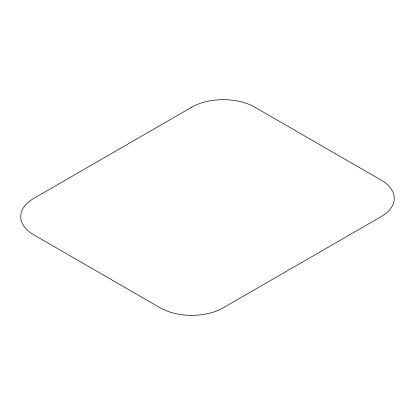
<?xml version="1.0" encoding="UTF-8"?>
<svg xmlns="http://www.w3.org/2000/svg" width="415" height="415" viewBox="0 0 415 415"><rect width="100%" height="100%" fill="white"/><g stroke="black" fill="none" stroke-linecap="round" stroke-linejoin="round"><path stroke-width="0.62" d="M191.709 107.215L33.802 198.386A44.664 25.787 0 0 0 33.802 234.849L160.128 307.785A44.664 25.787 0 0 0 223.291 307.785L381.198 216.614A44.664 25.787 0 0 0 381.198 180.151L254.872 107.215A44.664 25.787 0 0 0 191.709 107.215"/></g></svg>
